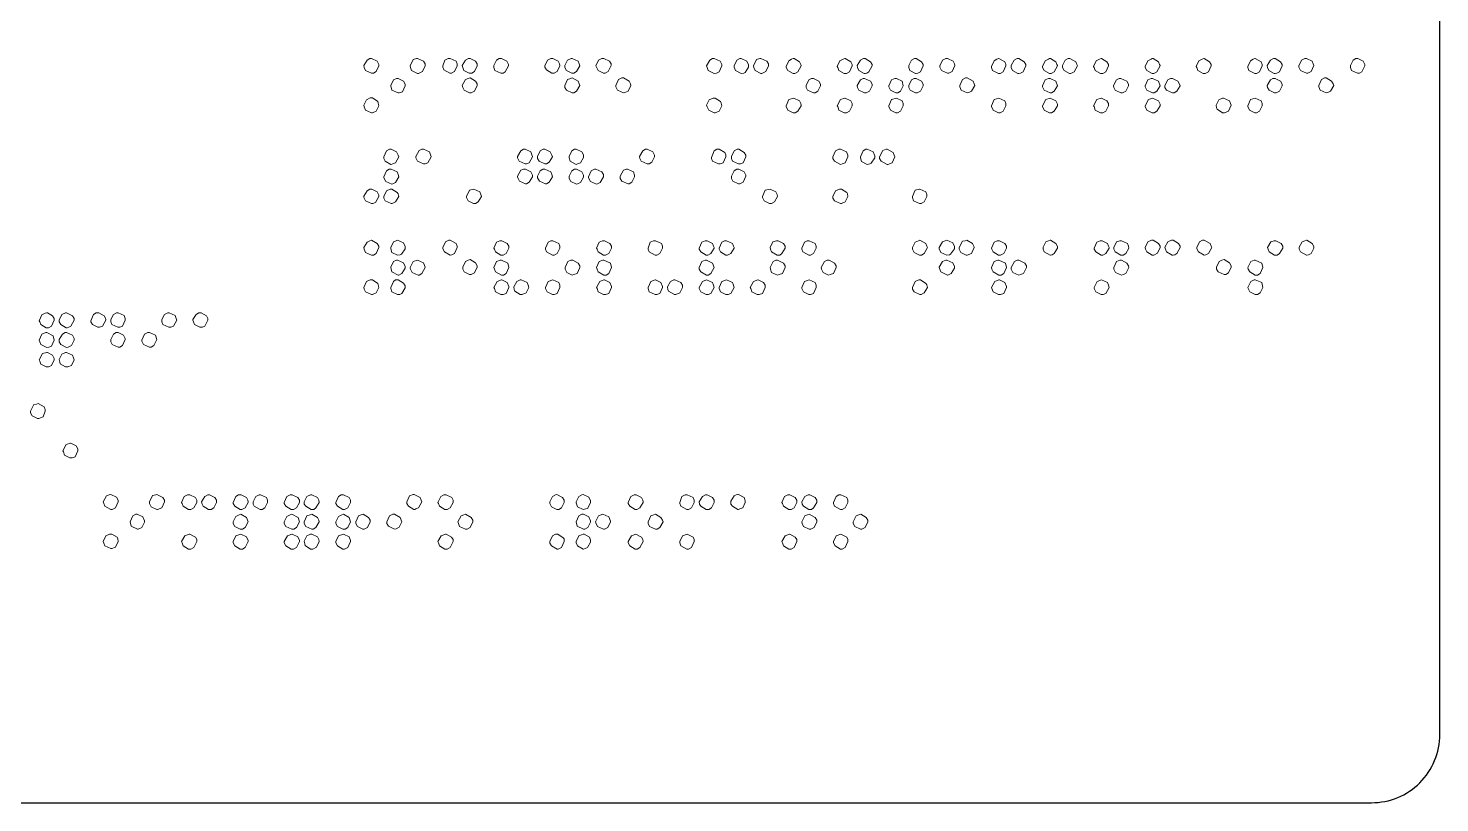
# Model space of a CAD drawing. Header units: millimetres. Extents: x 4903 to 8718, y 642 to 2401.
# Drawn here: x 5116.4 to 5323.4, y 648.4 to 762 of the extents above; entities that cross this region are included whole.
import ezdxf

# ---------------------------------------------------------------- set-up
doc = ezdxf.new("R2010")
doc.units = ezdxf.units.MM

msp = doc.modelspace()

# ---------------------------------------------------------------- linework, layer by layer
msp.add_lwpolyline([(4903.38, 935.42), (4903.38, 658.42, 0.414214), (4913.38, 648.42), (5313.38, 648.42, 0.414214), (5323.38, 658.42), (5323.38, 935.42, 0.414214), (5313.38, 945.42), (4913.38, 945.42, 0.414214)], format="xyb", close=True)
at = {"color": 139, "lineweight": 0}
for points in [[(5166.68, 757.56), (5166.44, 757.56), (5166.05, 757.32), (5165.58, 756.53), (5165.65, 756.22), (5165.81, 755.82), (5166.68, 755.43), (5166.68, 755.43), (5166.99, 755.43), (5167.39, 755.67), (5167.78, 756.46), (5167.78, 756.69), (5167.55, 757.16)], [(5173.46, 757.56), (5173.3, 757.56), (5172.83, 757.4), (5172.35, 756.46), (5172.43, 756.22), (5172.59, 755.82), (5173.46, 755.35), (5173.61, 755.35), (5174.17, 755.67), (5174.56, 756.46), (5174.56, 756.77), (5174.32, 757.16)], [(5178.26, 757.56), (5178.19, 757.56), (5177.95, 757.56), (5177.48, 757.32), (5177.16, 756.46), (5177.16, 756.3), (5177.32, 755.9), (5178.19, 755.43), (5178.42, 755.43), (5178.89, 755.67), (5179.29, 756.46), (5179.29, 756.53), (5179.29, 756.77), (5179.13, 757.16)], [(5181.18, 757.56), (5180.94, 757.56), (5180.47, 757.32), (5180, 756.53), (5180.08, 756.22), (5180.23, 755.82), (5181.02, 755.43), (5181.18, 755.43), (5181.42, 755.43), (5181.81, 755.67), (5182.2, 756.46), (5182.2, 756.77), (5181.97, 757.16)], [(5185.67, 757.56), (5185.75, 757.56), (5186.54, 757.16), (5186.78, 756.69), (5186.78, 756.46), (5186.3, 755.59), (5185.99, 755.43), (5185.75, 755.43), (5185.75, 755.43), (5185.67, 755.43), (5184.81, 755.82), (5184.65, 756.22), (5184.65, 756.46), (5184.65, 756.46), (5184.65, 756.53), (5185.04, 757.32), (5185.44, 757.56), (5185.67, 757.56), (5185.67, 757.56), (5185.67, 757.56)], [(5193.32, 757.56), (5193.16, 757.56), (5193, 757.56), (5192.53, 757.32), (5192.13, 756.46), (5192.13, 756.3), (5192.37, 755.9), (5193.16, 755.43), (5193.47, 755.43), (5193.95, 755.67), (5194.34, 756.46), (5194.34, 756.53), (5194.26, 756.77), (5194.1, 757.16)], [(5196.15, 757.56), (5196, 757.56), (5195.44, 757.32), (5195.05, 756.53), (5195.05, 756.22), (5195.29, 755.82), (5196.08, 755.43), (5196.23, 755.43), (5196.39, 755.43), (5196.78, 755.67), (5197.26, 756.46), (5197.18, 756.77), (5197.02, 757.16)], [(5200.8, 757.56), (5200.49, 757.56), (5200.02, 757.32), (5199.62, 756.46), (5199.7, 756.3), (5199.94, 755.82), (5200.72, 755.43), (5200.96, 755.43), (5201.43, 755.67), (5201.83, 756.53), (5201.83, 756.77), (5201.59, 757.16)], [(5216.96, 757.56), (5216.72, 757.56), (5216.33, 757.32), (5215.86, 756.46), (5215.94, 756.22), (5216.09, 755.82), (5216.96, 755.35), (5216.96, 755.35), (5217.28, 755.43), (5217.67, 755.59), (5218.06, 756.46), (5218.06, 756.69), (5217.83, 757.16)], [(5220.9, 757.56), (5220.74, 757.56), (5220.27, 757.32), (5219.88, 756.46), (5219.88, 756.3), (5220.11, 755.82), (5220.9, 755.35), (5221.29, 755.43), (5221.53, 755.51), (5222, 756.3), (5222, 756.61), (5221.77, 757.16)], [(5223.82, 757.56), (5223.66, 757.56), (5223.19, 757.4), (5222.71, 756.46), (5222.79, 756.22), (5222.95, 755.82), (5223.82, 755.35), (5223.97, 755.35), (5224.53, 755.67), (5224.92, 756.46), (5224.92, 756.77), (5224.68, 757.16)], [(5228.7, 757.56), (5228.55, 757.56), (5228.31, 757.48), (5227.91, 757.24), (5227.52, 756.38), (5227.52, 756.22), (5227.76, 755.82), (5228.55, 755.35), (5228.78, 755.35), (5229.25, 755.59), (5229.73, 756.46), (5229.73, 756.53), (5229.65, 756.69), (5229.49, 757.09)], [(5236.19, 757.56), (5236.11, 757.56), (5235.87, 757.48), (5235.4, 757.24), (5235.01, 756.38), (5235.09, 756.22), (5235.24, 755.82), (5236.03, 755.35), (5236.35, 755.35), (5236.82, 755.59), (5237.21, 756.46), (5237.21, 756.53), (5237.21, 756.69), (5236.98, 757.09)], [(5239.11, 757.56), (5238.87, 757.56), (5238.4, 757.32), (5237.92, 756.53), (5238, 756.22), (5238.16, 755.82), (5238.95, 755.35), (5239.11, 755.35), (5239.34, 755.43), (5239.66, 755.59), (5240.13, 756.46), (5240.13, 756.69), (5239.89, 757.09)], [(5246.59, 757.56), (5246.36, 757.56), (5245.88, 757.32), (5245.49, 756.53), (5245.49, 756.22), (5245.65, 755.82), (5246.51, 755.35), (5246.59, 755.35), (5246.83, 755.43), (5247.22, 755.59), (5247.62, 756.46), (5247.62, 756.69), (5247.38, 757.09)], [(5251.16, 757.56), (5250.93, 757.56), (5250.45, 757.32), (5250.06, 756.46), (5250.06, 756.3), (5250.3, 755.82), (5251.16, 755.43), (5251.4, 755.43), (5251.87, 755.67), (5252.27, 756.53), (5252.19, 756.77), (5252.03, 757.16)], [(5258.73, 757.56), (5258.65, 757.56), (5258.41, 757.48), (5258.02, 757.24), (5257.63, 756.38), (5257.63, 756.22), (5257.78, 755.82), (5258.65, 755.35), (5258.89, 755.35), (5259.36, 755.59), (5259.75, 756.46), (5259.75, 756.53), (5259.75, 756.69), (5259.6, 757.09)], [(5261.65, 757.56), (5261.41, 757.56), (5260.94, 757.32), (5260.54, 756.53), (5260.54, 756.22), (5260.7, 755.82), (5261.49, 755.35), (5261.65, 755.35), (5261.88, 755.43), (5262.28, 755.59), (5262.67, 756.46), (5262.67, 756.69), (5262.43, 757.09)], [(5266.3, 757.56), (5266.14, 757.56), (5265.98, 757.48), (5265.51, 757.24), (5265.11, 756.38), (5265.11, 756.22), (5265.35, 755.82), (5266.14, 755.35), (5266.37, 755.35), (5266.85, 755.59), (5267.32, 756.46), (5267.32, 756.53), (5267.24, 756.69), (5267.08, 757.09)], [(5269.13, 757.56), (5268.9, 757.56), (5268.42, 757.32), (5268.03, 756.53), (5268.03, 756.22), (5268.27, 755.82), (5269.05, 755.35), (5269.21, 755.35), (5269.37, 755.43), (5269.76, 755.59), (5270.24, 756.46), (5270.16, 756.69), (5270, 757.09)], [(5273.78, 757.56), (5273.7, 757.56), (5273.47, 757.48), (5272.99, 757.24), (5272.6, 756.38), (5272.68, 756.22), (5272.84, 755.82), (5273.62, 755.35), (5273.94, 755.35), (5274.41, 755.59), (5274.81, 756.46), (5274.81, 756.53), (5274.81, 756.69), (5274.57, 757.09)], [(5281.35, 757.56), (5281.19, 757.56), (5281.03, 757.48), (5280.56, 757.24), (5280.17, 756.38), (5280.17, 756.22), (5280.4, 755.82), (5281.19, 755.35), (5281.43, 755.35), (5281.9, 755.59), (5282.37, 756.46), (5282.37, 756.53), (5282.29, 756.69), (5282.14, 757.09)], [(5288.84, 757.56), (5288.76, 757.56), (5288.52, 757.48), (5288.05, 757.24), (5287.65, 756.38), (5287.73, 756.22), (5287.89, 755.82), (5288.68, 755.35), (5288.99, 755.35), (5289.47, 755.59), (5289.86, 756.46), (5289.86, 756.53), (5289.86, 756.69), (5289.62, 757.09)], [(5296.32, 757.56), (5296.24, 757.56), (5296.01, 757.48), (5295.61, 757.24), (5295.22, 756.38), (5295.22, 756.22), (5295.38, 755.82), (5296.24, 755.35), (5296.48, 755.35), (5296.95, 755.59), (5297.35, 756.46), (5297.35, 756.53), (5297.35, 756.69), (5297.19, 757.09)], [(5299.24, 757.56), (5299, 757.56), (5298.53, 757.32), (5298.06, 756.53), (5298.13, 756.22), (5298.29, 755.82), (5299.08, 755.35), (5299.24, 755.35), (5299.47, 755.43), (5299.87, 755.59), (5300.26, 756.46), (5300.26, 756.69), (5300.03, 757.09)], [(5303.81, 757.56), (5303.57, 757.56), (5303.1, 757.32), (5302.71, 756.46), (5302.71, 756.3), (5302.94, 755.82), (5303.81, 755.43), (5304.05, 755.43), (5304.52, 755.67), (5304.91, 756.53), (5304.83, 756.77), (5304.68, 757.16)], [(5311.3, 757.56), (5311.37, 757.56), (5312.16, 757.16), (5312.4, 756.69), (5312.4, 756.46), (5311.93, 755.59), (5311.61, 755.43), (5311.37, 755.43), (5311.37, 755.43), (5311.3, 755.43), (5310.43, 755.82), (5310.27, 756.22), (5310.27, 756.46), (5310.27, 756.46), (5310.27, 756.53), (5310.67, 757.32), (5311.06, 757.56), (5311.3, 757.56), (5311.3, 757.56), (5311.3, 757.56)], [(5170.62, 754.64), (5170.38, 754.64), (5169.91, 754.41), (5169.52, 753.62), (5169.52, 753.54), (5169.67, 752.91), (5170.62, 752.51), (5170.78, 752.51), (5171.25, 752.67), (5171.64, 753.54), (5171.64, 753.78), (5171.41, 754.25)], [(5181.18, 754.72), (5180.86, 754.64), (5180.47, 754.48), (5180, 753.62), (5180, 753.62), (5180.08, 753.3), (5180.31, 752.91), (5181.1, 752.51), (5181.34, 752.51), (5181.81, 752.75), (5182.2, 753.62), (5182.2, 753.85), (5181.97, 754.25)], [(5196.15, 754.72), (5195.92, 754.64), (5195.44, 754.48), (5195.05, 753.62), (5195.05, 753.62), (5195.05, 753.3), (5195.29, 752.91), (5196.15, 752.51), (5196.39, 752.51), (5196.78, 752.75), (5197.26, 753.62), (5197.18, 753.85), (5197.02, 754.25)], [(5203.64, 754.72), (5203.4, 754.72), (5202.93, 754.48), (5202.54, 753.62), (5202.54, 753.62), (5202.54, 753.38), (5202.77, 752.91), (5203.64, 752.51), (5203.88, 752.59), (5204.35, 752.75), (5204.74, 753.62), (5204.67, 753.85), (5204.51, 754.25)], [(5231.54, 754.64), (5231.22, 754.64), (5230.83, 754.41), (5230.44, 753.62), (5230.44, 753.54), (5230.44, 753.3), (5230.67, 752.91), (5231.54, 752.51), (5231.78, 752.51), (5232.17, 752.75), (5232.56, 753.54), (5232.56, 753.78), (5232.33, 754.25)], [(5239.03, 754.64), (5238.79, 754.64), (5238.4, 754.41), (5237.92, 753.62), (5237.92, 753.54), (5238, 753.3), (5238.16, 752.91), (5239.03, 752.51), (5239.26, 752.51), (5239.74, 752.75), (5240.13, 753.54), (5240.13, 753.78), (5239.89, 754.25)], [(5243.68, 754.64), (5243.44, 754.64), (5242.97, 754.41), (5242.57, 753.54), (5242.57, 753.38), (5242.81, 752.91), (5243.6, 752.51), (5243.91, 752.51), (5244.31, 752.75), (5244.7, 753.54), (5244.54, 754.25)], [(5246.59, 754.64), (5246.28, 754.64), (5245.88, 754.41), (5245.49, 753.62), (5245.49, 753.54), (5245.49, 753.3), (5245.73, 752.91), (5246.51, 752.51), (5246.75, 752.51), (5247.22, 752.75), (5247.62, 753.54), (5247.62, 753.78), (5247.38, 754.25)], [(5254.08, 754.72), (5253.84, 754.72), (5253.37, 754.48), (5252.98, 753.62), (5252.98, 753.62), (5252.98, 753.38), (5253.21, 752.91), (5254.08, 752.51), (5254.32, 752.59), (5254.71, 752.75), (5255.18, 753.62), (5255.1, 753.85), (5254.95, 754.25)], [(5266.22, 754.64), (5265.98, 754.64), (5265.51, 754.41), (5265.11, 753.54), (5265.11, 753.38), (5265.35, 752.91), (5266.22, 752.51), (5266.45, 752.51), (5266.85, 752.75), (5267.32, 753.54), (5267.08, 754.25)], [(5276.62, 754.64), (5276.38, 754.64), (5275.99, 754.41), (5275.52, 753.62), (5275.52, 753.54), (5275.59, 753.3), (5275.75, 752.91), (5276.62, 752.51), (5276.86, 752.51), (5277.33, 752.75), (5277.72, 753.54), (5277.72, 753.78), (5277.49, 754.25)], [(5281.27, 754.64), (5281.03, 754.64), (5280.56, 754.41), (5280.17, 753.54), (5280.17, 753.38), (5280.4, 752.91), (5281.27, 752.51), (5281.51, 752.51), (5281.9, 752.75), (5282.37, 753.54), (5282.14, 754.25)], [(5284.19, 754.64), (5283.87, 754.64), (5283.48, 754.41), (5283.08, 753.62), (5283.08, 753.54), (5283.08, 753.3), (5283.32, 752.91), (5284.19, 752.51), (5284.42, 752.51), (5284.82, 752.75), (5285.29, 753.54), (5285.21, 753.78), (5284.97, 754.25)], [(5299.24, 754.64), (5298.92, 754.64), (5298.53, 754.41), (5298.06, 753.62), (5298.06, 753.54), (5298.13, 753.3), (5298.37, 752.91), (5299.16, 752.51), (5299.4, 752.51), (5299.87, 752.75), (5300.26, 753.54), (5300.26, 753.78), (5300.03, 754.25)], [(5306.73, 754.72), (5306.49, 754.72), (5306.02, 754.48), (5305.62, 753.62), (5305.62, 753.62), (5305.62, 753.38), (5305.86, 752.91), (5306.73, 752.51), (5306.96, 752.59), (5307.36, 752.75), (5307.83, 753.62), (5307.75, 753.85), (5307.51, 754.25)], [(5166.84, 751.81), (5166.52, 751.81), (5165.97, 751.49), (5165.58, 750.7), (5165.65, 750.47), (5165.81, 749.99), (5166.68, 749.6), (5166.84, 749.6), (5167.39, 749.83), (5167.78, 750.62), (5167.7, 751.02), (5167.62, 751.25)], [(5217.12, 751.73), (5216.8, 751.73), (5216.25, 751.49), (5215.86, 750.7), (5215.94, 750.47), (5216.17, 749.99), (5216.96, 749.6), (5217.12, 749.6), (5217.67, 749.83), (5218.06, 750.62), (5217.98, 751.02), (5217.91, 751.25)], [(5228.62, 751.73), (5228.62, 751.73), (5227.91, 751.57), (5227.52, 750.62), (5227.52, 750.54), (5227.76, 749.99), (5228.55, 749.6), (5228.86, 749.6), (5229.25, 749.83), (5229.73, 750.62), (5229.73, 750.7), (5229.65, 750.94), (5229.49, 751.33)], [(5236.19, 751.73), (5236.11, 751.73), (5235.48, 751.57), (5235.01, 750.62), (5235.09, 750.54), (5235.24, 749.99), (5236.03, 749.6), (5236.35, 749.6), (5236.82, 749.83), (5237.21, 750.62), (5237.21, 750.7), (5237.21, 750.94), (5236.98, 751.33)], [(5243.68, 751.73), (5243.68, 751.73), (5242.97, 751.57), (5242.57, 750.62), (5242.57, 750.54), (5242.81, 749.99), (5243.6, 749.6), (5243.83, 749.6), (5244.31, 749.83), (5244.7, 750.62), (5244.7, 750.7), (5244.7, 750.94), (5244.54, 751.33)], [(5258.73, 751.73), (5258.73, 751.73), (5258.02, 751.57), (5257.63, 750.62), (5257.63, 750.54), (5257.86, 749.99), (5258.65, 749.6), (5258.89, 749.6), (5259.36, 749.83), (5259.75, 750.62), (5259.75, 750.7), (5259.75, 750.94), (5259.6, 751.33)], [(5266.22, 751.73), (5266.22, 751.73), (5265.59, 751.57), (5265.11, 750.62), (5265.11, 750.54), (5265.35, 749.99), (5266.14, 749.6), (5266.45, 749.6), (5266.85, 749.83), (5267.32, 750.62), (5267.32, 750.86), (5267.08, 751.33)], [(5273.78, 751.73), (5273.7, 751.73), (5273.07, 751.57), (5272.6, 750.62), (5272.68, 750.54), (5272.84, 749.99), (5273.62, 749.6), (5273.94, 749.6), (5274.41, 749.83), (5274.81, 750.62), (5274.81, 750.7), (5274.81, 750.94), (5274.57, 751.33)], [(5281.27, 751.73), (5281.27, 751.73), (5280.64, 751.57), (5280.17, 750.62), (5280.17, 750.54), (5280.4, 749.99), (5281.19, 749.6), (5281.51, 749.6), (5281.9, 749.83), (5282.37, 750.62), (5282.37, 750.86), (5282.14, 751.33)], [(5291.67, 751.73), (5291.51, 751.73), (5290.96, 751.49), (5290.57, 750.7), (5290.65, 750.31), (5290.73, 750.15), (5291.51, 749.6), (5291.83, 749.6), (5292.38, 749.83), (5292.78, 750.7), (5292.7, 750.94), (5292.54, 751.33)], [(5296.32, 751.73), (5296.32, 751.73), (5295.61, 751.57), (5295.22, 750.62), (5295.22, 750.54), (5295.46, 749.99), (5296.24, 749.6), (5296.48, 749.6), (5296.95, 749.83), (5297.35, 750.62), (5297.35, 750.7), (5297.35, 750.94), (5297.19, 751.33)], [(5169.59, 744.24), (5169.36, 744.24), (5168.89, 744), (5168.49, 743.14), (5168.49, 742.9), (5168.73, 742.51), (5169.52, 742.03), (5169.59, 742.03), (5169.83, 742.11), (5170.23, 742.27), (5170.7, 743.14), (5170.62, 743.37), (5170.38, 743.85)], [(5174.32, 744.24), (5175.19, 743.85), (5175.35, 743.45), (5175.43, 743.21), (5175.43, 743.21), (5175.43, 743.14), (5174.95, 742.27), (5174.56, 742.11), (5174.32, 742.11), (5174.32, 742.11), (5173.46, 742.51), (5173.22, 742.98), (5173.22, 743.21), (5173.69, 744.08), (5174.09, 744.24), (5174.32, 744.24)], [(5189.22, 744.24), (5188.98, 744.24), (5188.59, 744), (5188.12, 743.21), (5188.12, 742.98), (5188.35, 742.51), (5189.22, 742.11), (5189.46, 742.11), (5189.85, 742.27), (5190.32, 743.14), (5190.32, 743.21), (5190.24, 743.45), (5190.09, 743.85)], [(5192.13, 744.24), (5191.9, 744.24), (5191.43, 744), (5191.03, 743.21), (5191.03, 742.9), (5191.27, 742.51), (5192.13, 742.11), (5192.13, 742.11), (5192.37, 742.11), (5192.77, 742.35), (5193.24, 743.14), (5193.16, 743.37), (5192.92, 743.85)], [(5196.71, 744.24), (5196.47, 744.24), (5196.08, 744), (5195.68, 743.21), (5195.68, 742.98), (5195.84, 742.51), (5196.71, 742.03), (5196.94, 742.11), (5197.34, 742.27), (5197.81, 743.06), (5197.81, 743.21), (5197.81, 743.45), (5197.57, 743.85)], [(5207.11, 744.24), (5206.87, 744.24), (5206.48, 744), (5206.01, 743.21), (5206.08, 742.9), (5206.24, 742.51), (5207.11, 742.11), (5207.11, 742.11), (5207.42, 742.11), (5207.82, 742.35), (5208.21, 743.14), (5208.21, 743.37), (5207.98, 743.85)], [(5217.67, 744.24), (5217.59, 744.24), (5217.35, 744.24), (5216.96, 744), (5216.57, 743.06), (5216.57, 742.9), (5216.72, 742.51), (5217.59, 742.11), (5217.83, 742.11), (5218.3, 742.27), (5218.69, 743.14), (5218.69, 743.21), (5218.69, 743.45), (5218.54, 743.77)], [(5220.59, 744.24), (5220.35, 744.24), (5219.88, 744), (5219.48, 743.21), (5219.48, 742.9), (5219.64, 742.51), (5220.51, 742.11), (5220.59, 742.11), (5220.82, 742.11), (5221.22, 742.27), (5221.61, 743.14), (5221.61, 743.37), (5221.37, 743.77)], [(5235.48, 744.24), (5235.24, 744.24), (5234.77, 744), (5234.38, 743.14), (5234.38, 742.9), (5234.61, 742.51), (5235.48, 742.03), (5235.48, 742.03), (5235.72, 742.11), (5236.19, 742.27), (5236.58, 743.14), (5236.58, 743.37), (5236.35, 743.85)], [(5239.42, 744.24), (5239.18, 744.24), (5238.79, 744), (5238.4, 743.14), (5238.4, 742.98), (5238.55, 742.43), (5239.42, 742.03), (5239.81, 742.11), (5239.97, 742.19), (5240.52, 742.98), (5240.52, 743.29), (5240.29, 743.85)], [(5242.34, 744.24), (5242.18, 744.24), (5241.71, 744.08), (5241.23, 743.14), (5241.23, 742.9), (5241.47, 742.51), (5242.34, 742.03), (5242.42, 742.03), (5243.05, 742.27), (5243.44, 743.14), (5243.36, 743.37), (5243.2, 743.77)], [(5169.59, 741.32), (5169.28, 741.32), (5168.89, 741.09), (5168.49, 740.22), (5168.49, 740.06), (5168.81, 739.51), (5169.67, 739.12), (5169.83, 739.2), (5170.23, 739.35), (5170.7, 740.22), (5170.62, 740.54), (5170.46, 740.93)], [(5189.3, 741.32), (5189.22, 741.32), (5188.98, 741.32), (5188.59, 741.17), (5188.12, 740.3), (5188.12, 740.22), (5188.19, 739.98), (5188.43, 739.59), (5189.3, 739.2), (5189.46, 739.2), (5189.85, 739.43), (5190.32, 740.22), (5190.32, 740.46), (5190.09, 740.93)], [(5192.13, 741.32), (5191.82, 741.32), (5191.43, 741.09), (5191.03, 740.3), (5191.03, 740.06), (5191.35, 739.59), (5192.21, 739.2), (5192.37, 739.2), (5192.77, 739.43), (5193.24, 740.22), (5193.16, 740.54), (5193, 740.93)], [(5196.78, 741.32), (5196.71, 741.32), (5196.47, 741.32), (5196.08, 741.09), (5195.68, 740.3), (5195.68, 740.22), (5195.68, 739.98), (5195.92, 739.51), (5196.78, 739.12), (5196.94, 739.2), (5197.34, 739.35), (5197.81, 740.14), (5197.81, 740.46), (5197.57, 740.93)], [(5199.62, 741.32), (5199.39, 741.32), (5198.91, 741.09), (5198.52, 740.22), (5198.52, 740.06), (5198.83, 739.51), (5199.7, 739.12), (5199.86, 739.2), (5200.25, 739.35), (5200.72, 740.22), (5200.72, 740.54), (5200.49, 740.93)], [(5204.27, 741.32), (5204.19, 741.32), (5204.03, 741.32), (5203.64, 741.17), (5203.17, 740.3), (5203.17, 740.22), (5203.17, 739.98), (5203.4, 739.59), (5204.35, 739.2), (5204.51, 739.2), (5204.9, 739.43), (5205.3, 740.22), (5205.3, 740.46), (5205.14, 740.93)], [(5220.59, 741.32), (5220.27, 741.32), (5219.88, 741.09), (5219.48, 740.3), (5219.48, 740.3), (5219.48, 739.98), (5219.72, 739.59), (5220.51, 739.2), (5220.74, 739.2), (5221.22, 739.43), (5221.61, 740.3), (5221.61, 740.46), (5221.37, 740.93)], [(5166.76, 738.41), (5166.44, 738.41), (5166.05, 738.17), (5165.58, 737.38), (5165.58, 737.15), (5165.81, 736.67), (5166.68, 736.28), (5166.68, 736.28), (5166.92, 736.28), (5167.31, 736.44), (5167.78, 737.3), (5167.78, 737.54), (5167.55, 738.01)], [(5169.67, 738.41), (5169.44, 738.41), (5168.89, 738.17), (5168.49, 737.3), (5168.49, 737.07), (5168.73, 736.67), (5169.59, 736.28), (5169.75, 736.28), (5170.23, 736.52), (5170.7, 737.3), (5170.62, 737.7), (5170.46, 737.93)], [(5181.73, 738.41), (5181.73, 738.41), (5182.6, 738.01), (5182.76, 737.62), (5182.83, 737.3), (5182.83, 737.3), (5182.83, 737.3), (5182.36, 736.52), (5181.97, 736.28), (5181.65, 736.28), (5180.86, 736.67), (5180.63, 737.15), (5180.63, 737.3), (5180.63, 737.3), (5181.1, 738.25), (5181.73, 738.41), (5181.73, 738.41)], [(5225.16, 738.41), (5225.16, 738.41), (5226.02, 738.01), (5226.18, 737.62), (5226.26, 737.3), (5226.26, 737.3), (5226.26, 737.3), (5225.79, 736.52), (5225.39, 736.28), (5225.08, 736.28), (5224.29, 736.67), (5224.05, 737.15), (5224.05, 737.3), (5224.05, 737.3), (5224.45, 738.25), (5225.16, 738.41), (5225.16, 738.41)], [(5235.64, 738.41), (5235.32, 738.41), (5234.77, 738.17), (5234.38, 737.3), (5234.38, 737.07), (5234.61, 736.67), (5235.48, 736.28), (5235.64, 736.28), (5236.19, 736.52), (5236.58, 737.3), (5236.5, 737.7), (5236.43, 737.93)], [(5247.07, 738.41), (5247.14, 738.41), (5248.01, 738.01), (5248.17, 737.62), (5248.17, 737.3), (5248.17, 737.3), (5248.17, 737.3), (5247.77, 736.52), (5247.3, 736.28), (5247.07, 736.28), (5246.2, 736.67), (5246.04, 737.15), (5246.04, 737.3), (5246.04, 737.3), (5246.44, 738.25), (5247.07, 738.41), (5247.07, 738.41)], [(5166.68, 730.92), (5166.44, 730.84), (5166.05, 730.61), (5165.58, 729.82), (5165.65, 729.58), (5165.81, 729.11), (5166.68, 728.71), (5166.68, 728.71), (5166.99, 728.71), (5167.39, 728.95), (5167.78, 729.82), (5167.78, 730.05), (5167.55, 730.45)], [(5170.54, 730.92), (5170.3, 730.84), (5169.91, 730.68), (5169.52, 729.82), (5169.52, 729.66), (5169.67, 729.11), (5170.54, 728.71), (5170.93, 728.79), (5171.09, 728.87), (5171.64, 729.66), (5171.64, 729.97), (5171.41, 730.53)], [(5178.26, 730.92), (5178.03, 730.92), (5177.55, 730.68), (5177.16, 729.82), (5177.16, 729.66), (5177.4, 729.19), (5178.26, 728.71), (5178.5, 728.79), (5178.89, 728.95), (5179.29, 729.82), (5179.29, 730.05), (5179.13, 730.45)], [(5185.83, 730.84), (5185.75, 730.84), (5185.51, 730.84), (5185.04, 730.61), (5184.65, 729.74), (5184.73, 729.58), (5184.88, 729.19), (5185.67, 728.71), (5185.99, 728.71), (5186.46, 728.95), (5186.85, 729.74), (5186.85, 729.82), (5186.85, 730.05), (5186.62, 730.45)], [(5193.32, 730.84), (5193.24, 730.84), (5193, 730.84), (5192.61, 730.61), (5192.21, 729.74), (5192.21, 729.58), (5192.37, 729.19), (5193.24, 728.71), (5193.47, 728.71), (5193.95, 728.95), (5194.34, 729.74), (5194.34, 729.82), (5194.34, 730.05), (5194.18, 730.45)], [(5200.88, 730.84), (5200.8, 730.84), (5200.57, 730.84), (5200.09, 730.61), (5199.7, 729.74), (5199.78, 729.58), (5199.94, 729.19), (5200.72, 728.71), (5201.04, 728.71), (5201.51, 728.95), (5201.91, 729.74), (5201.91, 729.82), (5201.91, 730.05), (5201.67, 730.45)], [(5208.37, 730.84), (5208.29, 730.84), (5208.05, 730.84), (5207.58, 730.61), (5207.27, 729.74), (5207.27, 729.58), (5207.42, 729.19), (5208.29, 728.71), (5208.53, 728.71), (5209, 728.95), (5209.39, 729.74), (5209.39, 729.82), (5209.39, 730.05), (5209.24, 730.45)], [(5215.94, 730.84), (5215.78, 730.84), (5215.62, 730.84), (5215.15, 730.61), (5214.75, 729.74), (5214.75, 729.58), (5214.99, 729.19), (5215.78, 728.71), (5216.01, 728.71), (5216.49, 728.95), (5216.96, 729.74), (5216.96, 729.82), (5216.88, 730.05), (5216.72, 730.45)], [(5218.77, 730.84), (5218.69, 730.84), (5218.46, 730.84), (5218.06, 730.61), (5217.67, 729.74), (5217.67, 729.58), (5217.91, 729.19), (5218.69, 728.71), (5218.93, 728.71), (5219.4, 728.95), (5219.88, 729.74), (5219.88, 729.82), (5219.8, 730.05), (5219.64, 730.45)], [(5226.34, 730.84), (5226.1, 730.84), (5225.55, 730.68), (5225.16, 729.82), (5225.24, 729.58), (5225.39, 729.19), (5226.18, 728.71), (5226.34, 728.71), (5226.57, 728.71), (5226.89, 728.95), (5227.36, 729.74), (5227.36, 730.05), (5227.13, 730.45)], [(5230.91, 730.84), (5230.83, 730.84), (5230.59, 730.84), (5230.2, 730.61), (5229.81, 729.74), (5229.81, 729.58), (5229.96, 729.19), (5230.83, 728.71), (5231.07, 728.71), (5231.54, 728.95), (5231.93, 729.74), (5231.93, 729.82), (5231.93, 730.05), (5231.78, 730.45)], [(5247.14, 730.92), (5246.91, 730.84), (5246.44, 730.61), (5246.04, 729.82), (5246.04, 729.58), (5246.28, 729.11), (5247.07, 728.71), (5247.14, 728.71), (5247.38, 728.71), (5247.77, 728.95), (5248.25, 729.82), (5248.17, 730.05), (5248.01, 730.45)], [(5251.08, 730.92), (5250.85, 730.84), (5250.45, 730.68), (5249.98, 729.82), (5249.98, 729.66), (5250.22, 729.11), (5251.08, 728.71), (5251.48, 728.79), (5251.64, 728.87), (5252.19, 729.66), (5252.19, 729.97), (5251.95, 730.53)], [(5254, 730.92), (5253.76, 730.84), (5253.37, 730.76), (5252.9, 729.82), (5252.9, 729.58), (5253.13, 729.11), (5253.92, 728.71), (5254.08, 728.71), (5254.71, 728.95), (5255.1, 729.82), (5255.03, 730.05), (5254.87, 730.45)], [(5258.81, 730.84), (5258.73, 730.84), (5258.49, 730.84), (5258.02, 730.61), (5257.63, 729.74), (5257.7, 729.58), (5257.86, 729.19), (5258.65, 728.71), (5258.97, 728.71), (5259.44, 728.95), (5259.83, 729.74), (5259.83, 729.82), (5259.83, 730.05), (5259.6, 730.45)], [(5266.22, 730.92), (5266.3, 730.92), (5267.08, 730.45), (5267.32, 729.97), (5267.32, 729.74), (5266.85, 728.95), (5266.53, 728.79), (5266.3, 728.71), (5266.3, 728.71), (5266.22, 728.71), (5265.35, 729.19), (5265.19, 729.58), (5265.19, 729.74), (5265.19, 729.74), (5265.19, 729.9), (5265.59, 730.68), (5265.98, 730.84), (5266.22, 730.92), (5266.22, 730.92), (5266.22, 730.92)], [(5273.86, 730.84), (5273.7, 730.84), (5273.55, 730.84), (5273.07, 730.61), (5272.68, 729.74), (5272.68, 729.58), (5272.92, 729.19), (5273.7, 728.71), (5273.94, 728.71), (5274.41, 728.95), (5274.89, 729.74), (5274.89, 729.82), (5274.81, 730.05), (5274.65, 730.45)], [(5276.7, 730.84), (5276.46, 730.84), (5275.99, 730.68), (5275.59, 729.82), (5275.59, 729.58), (5275.75, 729.19), (5276.62, 728.71), (5276.7, 728.71), (5276.93, 728.71), (5277.33, 728.95), (5277.8, 729.74), (5277.72, 730.05), (5277.57, 730.45)], [(5281.35, 730.92), (5281.11, 730.92), (5280.56, 730.68), (5280.17, 729.82), (5280.24, 729.58), (5280.4, 729.19), (5281.19, 728.71), (5281.43, 728.71), (5281.98, 729.03), (5282.37, 729.82), (5282.37, 730.05), (5282.14, 730.45)], [(5284.26, 730.92), (5284.03, 730.92), (5283.48, 730.68), (5283.08, 729.9), (5283.16, 729.58), (5283.32, 729.19), (5284.11, 728.71), (5284.26, 728.71), (5284.5, 728.79), (5284.82, 728.95), (5285.29, 729.82), (5285.29, 730.05), (5285.05, 730.45)], [(5288.84, 730.92), (5288.6, 730.92), (5288.13, 730.68), (5287.73, 729.82), (5287.73, 729.66), (5287.97, 729.19), (5288.84, 728.71), (5289.07, 728.79), (5289.47, 728.95), (5289.94, 729.82), (5289.86, 730.05), (5289.7, 730.45)], [(5299.32, 730.84), (5299.08, 730.84), (5298.61, 730.68), (5298.13, 729.82), (5298.21, 729.58), (5298.37, 729.19), (5299.16, 728.71), (5299.32, 728.71), (5299.55, 728.71), (5299.87, 728.95), (5300.34, 729.74), (5300.34, 730.05), (5300.11, 730.45)], [(5303.81, 730.92), (5303.89, 730.92), (5304.68, 730.45), (5304.91, 729.97), (5304.91, 729.74), (5304.52, 728.95), (5304.12, 728.79), (5303.89, 728.71), (5303.89, 728.71), (5303.81, 728.71), (5302.94, 729.19), (5302.78, 729.58), (5302.78, 729.74), (5302.78, 729.74), (5302.78, 729.9), (5303.18, 730.68), (5303.57, 730.84), (5303.81, 730.92), (5303.81, 730.92), (5303.81, 730.92)], [(5170.54, 728), (5170.38, 728), (5169.91, 727.77), (5169.52, 726.98), (5169.52, 726.9), (5169.67, 726.27), (5170.62, 725.8), (5170.7, 725.8), (5171.17, 726.03), (5171.64, 726.82), (5171.64, 727.06), (5171.41, 727.61)], [(5173.46, 728), (5172.83, 727.77), (5172.35, 726.9), (5172.35, 726.74), (5172.67, 726.19), (5173.54, 725.8), (5173.69, 725.8), (5174.09, 726.03), (5174.56, 726.9), (5174.56, 726.98), (5174.32, 727.61)], [(5181.18, 728.08), (5180.86, 728), (5180.47, 727.77), (5180.08, 726.98), (5180.08, 726.98), (5180.08, 726.66), (5180.31, 726.27), (5181.1, 725.88), (5181.34, 725.88), (5181.81, 726.11), (5182.2, 726.98), (5182.2, 727.14), (5181.97, 727.61)], [(5185.75, 728), (5185.59, 728), (5185.04, 727.77), (5184.65, 726.9), (5184.73, 726.66), (5184.88, 726.27), (5185.75, 725.8), (5186.07, 725.8), (5186.46, 726.03), (5186.85, 726.9), (5186.7, 727.53)], [(5196.23, 728), (5195.92, 728), (5195.52, 727.77), (5195.13, 726.9), (5195.13, 726.9), (5195.13, 726.66), (5195.37, 726.19), (5196.15, 725.8), (5196.39, 725.88), (5196.86, 726.03), (5197.26, 726.9), (5197.26, 727.14), (5197.02, 727.53)], [(5200.8, 728), (5200.65, 728), (5200.09, 727.77), (5199.7, 726.9), (5199.78, 726.66), (5199.94, 726.27), (5200.8, 725.8), (5201.12, 725.8), (5201.51, 726.03), (5201.91, 726.9), (5201.75, 727.53)], [(5215.86, 728), (5215.62, 728), (5215.15, 727.77), (5214.75, 726.9), (5214.75, 726.66), (5214.99, 726.27), (5215.86, 725.8), (5216.09, 725.8), (5216.49, 726.03), (5216.96, 726.9), (5216.72, 727.53)], [(5226.26, 728), (5226.02, 728), (5225.63, 727.77), (5225.16, 726.9), (5225.16, 726.9), (5225.24, 726.66), (5225.39, 726.19), (5226.26, 725.8), (5226.5, 725.88), (5226.97, 726.03), (5227.36, 726.9), (5227.36, 727.14), (5227.13, 727.53)], [(5233.83, 728), (5233.51, 728), (5233.12, 727.77), (5232.64, 726.9), (5232.64, 726.9), (5232.72, 726.66), (5232.96, 726.19), (5233.75, 725.8), (5233.98, 725.88), (5234.46, 726.03), (5234.85, 726.9), (5234.85, 727.14), (5234.61, 727.53)], [(5251.08, 728), (5250.93, 728), (5250.45, 727.77), (5249.98, 726.98), (5249.98, 726.9), (5250.22, 726.27), (5251.16, 725.8), (5251.24, 725.8), (5251.72, 726.03), (5252.19, 726.82), (5252.19, 727.06), (5251.95, 727.61)], [(5258.73, 728), (5258.57, 728), (5258.02, 727.77), (5257.63, 726.9), (5257.7, 726.66), (5257.86, 726.27), (5258.73, 725.8), (5259.04, 725.8), (5259.44, 726.03), (5259.83, 726.9), (5259.68, 727.53)], [(5261.65, 728), (5261.41, 728), (5261.02, 727.77), (5260.54, 726.9), (5260.54, 726.9), (5260.54, 726.66), (5260.78, 726.19), (5261.65, 725.8), (5261.88, 725.88), (5262.35, 726.03), (5262.75, 726.9), (5262.75, 727.14), (5262.51, 727.53)], [(5276.7, 728), (5276.46, 728), (5275.99, 727.77), (5275.59, 726.9), (5275.59, 726.9), (5275.59, 726.66), (5275.83, 726.19), (5276.7, 725.8), (5276.93, 725.88), (5277.33, 726.03), (5277.8, 726.9), (5277.72, 727.14), (5277.49, 727.53)], [(5291.75, 728.08), (5291.44, 728), (5291.04, 727.77), (5290.65, 726.98), (5290.65, 726.98), (5290.65, 726.66), (5290.88, 726.27), (5291.75, 725.88), (5291.99, 725.88), (5292.38, 726.11), (5292.78, 726.98), (5292.78, 727.14), (5292.54, 727.61)], [(5296.32, 728), (5296.16, 728), (5295.69, 727.77), (5295.22, 726.9), (5295.3, 726.66), (5295.53, 726.27), (5296.32, 725.8), (5296.64, 725.8), (5297.03, 726.03), (5297.43, 726.9), (5297.27, 727.53)], [(5166.84, 725.09), (5166.52, 725.09), (5165.97, 724.85), (5165.58, 723.99), (5165.65, 723.75), (5165.81, 723.35), (5166.68, 722.96), (5166.84, 722.96), (5167.39, 723.2), (5167.78, 723.99), (5167.7, 724.38), (5167.62, 724.54)], [(5170.62, 725.09), (5170.46, 725.09), (5170.23, 725.09), (5169.91, 724.85), (5169.52, 723.99), (5169.52, 723.83), (5169.67, 723.35), (5170.54, 722.96), (5170.54, 722.96), (5170.86, 722.96), (5171.17, 723.12), (5171.64, 723.91), (5171.64, 724.22), (5171.41, 724.62)], [(5185.83, 725.09), (5185.75, 725.09), (5185.12, 724.85), (5184.65, 723.99), (5184.73, 723.83), (5184.88, 723.35), (5185.67, 722.96), (5185.99, 722.96), (5186.46, 723.12), (5186.85, 723.99), (5186.85, 724.14), (5186.62, 724.69)], [(5188.67, 725.09), (5188.51, 725.09), (5188.04, 724.85), (5187.56, 724.06), (5187.64, 723.67), (5187.72, 723.43), (5188.51, 722.96), (5188.82, 722.96), (5189.38, 723.2), (5189.77, 723.99), (5189.69, 724.3), (5189.53, 724.69)], [(5193.32, 725.09), (5193.32, 725.09), (5192.61, 724.85), (5192.21, 723.99), (5192.21, 723.83), (5192.45, 723.35), (5193.24, 722.96), (5193.47, 722.96), (5193.95, 723.12), (5194.34, 723.99), (5194.34, 723.99), (5194.34, 724.3), (5194.18, 724.69)], [(5200.88, 725.09), (5200.8, 725.09), (5200.17, 724.85), (5199.7, 723.99), (5199.78, 723.83), (5199.94, 723.35), (5200.72, 722.96), (5201.04, 722.96), (5201.51, 723.12), (5201.91, 723.99), (5201.91, 724.14), (5201.67, 724.69)], [(5208.37, 725.09), (5208.29, 725.09), (5207.66, 724.85), (5207.27, 723.99), (5207.27, 723.83), (5207.42, 723.35), (5208.29, 722.96), (5208.53, 722.96), (5209, 723.12), (5209.39, 723.99), (5209.39, 724.14), (5209.16, 724.69)], [(5211.21, 725.09), (5211.05, 725.09), (5210.58, 724.85), (5210.1, 724.06), (5210.18, 723.67), (5210.26, 723.43), (5211.13, 722.96), (5211.36, 722.96), (5211.92, 723.2), (5212.31, 723.99), (5212.31, 724.3), (5212.07, 724.69)], [(5215.86, 725.09), (5215.86, 725.09), (5215.23, 724.85), (5214.75, 723.99), (5214.75, 723.83), (5214.99, 723.35), (5215.78, 722.96), (5216.09, 722.96), (5216.49, 723.12), (5216.96, 723.99), (5216.96, 723.99), (5216.88, 724.3), (5216.72, 724.69)], [(5218.77, 725.09), (5218.77, 725.09), (5218.06, 724.85), (5217.67, 723.99), (5217.67, 723.83), (5217.91, 723.35), (5218.69, 722.96), (5219.01, 722.96), (5219.4, 723.12), (5219.88, 723.99), (5219.88, 723.99), (5219.8, 724.3), (5219.64, 724.69)], [(5223.42, 725.09), (5223.34, 725.09), (5222.71, 724.85), (5222.24, 723.99), (5222.32, 723.83), (5222.48, 723.35), (5223.26, 722.96), (5223.58, 722.96), (5224.05, 723.12), (5224.45, 723.99), (5224.45, 723.99), (5224.45, 724.3), (5224.21, 724.69)], [(5230.91, 725.09), (5230.91, 725.09), (5230.2, 724.85), (5229.81, 723.99), (5229.81, 723.83), (5230.04, 723.35), (5230.83, 722.96), (5231.07, 722.96), (5231.54, 723.12), (5231.93, 723.99), (5231.93, 723.99), (5231.93, 724.3), (5231.78, 724.69)], [(5247.22, 725.09), (5246.99, 725.09), (5246.44, 724.85), (5246.04, 723.99), (5246.04, 723.75), (5246.28, 723.35), (5247.14, 722.96), (5247.3, 722.96), (5247.77, 723.2), (5248.25, 723.99), (5248.17, 724.38), (5248.01, 724.54)], [(5258.81, 725.09), (5258.73, 725.09), (5258.1, 724.85), (5257.63, 723.99), (5257.7, 723.83), (5257.86, 723.35), (5258.65, 722.96), (5258.97, 722.96), (5259.44, 723.12), (5259.83, 723.99), (5259.83, 724.14), (5259.6, 724.69)], [(5273.78, 725.09), (5273.78, 725.09), (5273.15, 724.85), (5272.68, 723.99), (5272.68, 723.83), (5272.92, 723.35), (5273.7, 722.96), (5274.02, 722.96), (5274.41, 723.12), (5274.89, 723.99), (5274.89, 723.99), (5274.81, 724.3), (5274.65, 724.69)], [(5296.32, 725.09), (5296.16, 725.09), (5295.69, 724.85), (5295.22, 723.99), (5295.3, 723.83), (5295.53, 723.35), (5296.32, 722.96), (5296.64, 722.96), (5297.03, 723.2), (5297.43, 723.99), (5297.27, 724.69)], [(5119.16, 720.28), (5119.08, 720.28), (5118.84, 720.2), (5118.37, 719.97), (5117.97, 719.1), (5118.05, 718.94), (5118.21, 718.55), (5119, 718.07), (5119.31, 718.07), (5119.79, 718.31), (5120.18, 719.18), (5120.18, 719.18), (5120.18, 719.41), (5119.94, 719.81)], [(5121.99, 720.28), (5121.84, 720.28), (5121.28, 720.04), (5120.89, 719.18), (5120.89, 718.94), (5121.13, 718.55), (5121.91, 718.07), (5122.07, 718.07), (5122.31, 718.15), (5122.62, 718.31), (5123.1, 719.18), (5123.1, 719.41), (5122.86, 719.81)], [(5126.72, 720.28), (5126.56, 720.28), (5126.33, 720.28), (5125.93, 720.04), (5125.54, 719.1), (5125.54, 718.94), (5125.78, 718.55), (5126.56, 718.15), (5126.8, 718.15), (5127.27, 718.31), (5127.75, 719.18), (5127.75, 719.26), (5127.67, 719.49), (5127.51, 719.81)], [(5129.56, 720.28), (5129.32, 720.28), (5128.85, 720.04), (5128.46, 719.26), (5128.46, 718.94), (5128.61, 718.55), (5129.48, 718.15), (5129.56, 718.15), (5129.8, 718.15), (5130.19, 718.31), (5130.58, 719.18), (5130.58, 719.41), (5130.43, 719.89)], [(5137.05, 720.28), (5136.81, 720.28), (5136.34, 720.04), (5135.94, 719.26), (5135.94, 718.94), (5136.1, 718.55), (5136.97, 718.15), (5137.05, 718.15), (5137.28, 718.15), (5137.68, 718.31), (5138.15, 719.18), (5138.07, 719.41), (5137.91, 719.89)], [(5141.54, 720.28), (5141.7, 720.28), (5142.48, 719.81), (5142.72, 719.41), (5142.72, 719.18), (5142.25, 718.31), (5141.93, 718.15), (5141.7, 718.15), (5141.7, 718.15), (5141.54, 718.15), (5140.75, 718.55), (5140.59, 718.94), (5140.51, 719.18), (5140.51, 719.18), (5140.51, 719.26), (5140.99, 720.04), (5141.38, 720.28), (5141.54, 720.28), (5141.54, 720.28), (5141.54, 720.28)], [(5119.08, 717.37), (5118.92, 717.37), (5118.37, 717.13), (5117.97, 716.26), (5118.05, 716.03), (5118.21, 715.63), (5119.08, 715.16), (5119.39, 715.24), (5119.79, 715.39), (5120.18, 716.26), (5120.02, 716.89)], [(5121.99, 717.37), (5121.76, 717.37), (5121.36, 717.13), (5120.89, 716.34), (5120.89, 716.26), (5120.89, 716.03), (5121.13, 715.63), (5121.99, 715.16), (5122.23, 715.24), (5122.7, 715.47), (5123.1, 716.26), (5123.1, 716.5), (5122.86, 716.97)], [(5129.56, 717.37), (5129.24, 717.37), (5128.85, 717.13), (5128.46, 716.34), (5128.46, 716.34), (5128.46, 716.03), (5128.69, 715.63), (5129.56, 715.24), (5129.8, 715.24), (5130.19, 715.47), (5130.58, 716.34), (5130.58, 716.5), (5130.35, 716.97)], [(5134.13, 717.37), (5133.89, 717.37), (5133.42, 717.13), (5133.03, 716.26), (5133.03, 716.1), (5133.26, 715.63), (5134.13, 715.24), (5134.37, 715.24), (5134.76, 715.47), (5135.23, 716.34), (5135, 716.97)], [(5119.16, 714.45), (5119.08, 714.45), (5118.45, 714.29), (5117.97, 713.35), (5118.05, 713.19), (5118.21, 712.72), (5119, 712.32), (5119.31, 712.32), (5119.79, 712.56), (5120.18, 713.35), (5120.18, 713.58), (5119.94, 714.05)], [(5121.99, 714.45), (5121.84, 714.45), (5121.28, 714.21), (5120.89, 713.42), (5120.97, 713.03), (5121.05, 712.79), (5121.84, 712.32), (5122.15, 712.32), (5122.7, 712.56), (5123.1, 713.35), (5123.02, 713.66), (5122.86, 714.05)], [(5117.82, 706.96), (5117.58, 706.88), (5117.19, 706.8), (5116.71, 705.86), (5116.71, 705.62), (5116.95, 705.15), (5117.74, 704.76), (5117.9, 704.76), (5118.53, 704.99), (5118.84, 705.86), (5118.84, 706.1), (5118.68, 706.49)], [(5122.54, 701.13), (5122.62, 701.13), (5123.41, 700.74), (5123.65, 700.34), (5123.65, 700.03), (5123.65, 700.03), (5123.65, 700.03), (5123.25, 699.16), (5122.78, 699), (5122.47, 699), (5121.68, 699.4), (5121.52, 699.87), (5121.44, 700.03), (5121.44, 700.03), (5121.91, 700.97), (5122.54, 701.13), (5122.54, 701.13)], [(5128.46, 693.64), (5128.22, 693.56), (5127.83, 693.41), (5127.35, 692.54), (5127.43, 692.3), (5127.59, 691.91), (5128.46, 691.44), (5128.46, 691.44), (5128.69, 691.44), (5129.16, 691.67), (5129.56, 692.54), (5129.56, 692.78), (5129.32, 693.25)], [(5135.23, 693.64), (5135.08, 693.56), (5134.6, 693.49), (5134.13, 692.54), (5134.13, 692.3), (5134.37, 691.83), (5135.23, 691.44), (5135.31, 691.44), (5135.94, 691.67), (5136.34, 692.54), (5136.34, 692.78), (5136.1, 693.17)], [(5140.04, 693.56), (5139.96, 693.56), (5139.73, 693.56), (5139.25, 693.33), (5138.86, 692.46), (5138.94, 692.3), (5139.1, 691.91), (5139.88, 691.44), (5140.2, 691.44), (5140.67, 691.67), (5141.07, 692.46), (5141.07, 692.54), (5141.07, 692.78), (5140.91, 693.17)], [(5142.96, 693.56), (5142.72, 693.56), (5142.25, 693.33), (5141.77, 692.54), (5141.85, 692.22), (5142.01, 691.91), (5142.8, 691.44), (5142.96, 691.44), (5143.19, 691.44), (5143.59, 691.67), (5143.98, 692.46), (5143.98, 692.78), (5143.74, 693.17)], [(5147.61, 693.56), (5147.45, 693.56), (5147.21, 693.56), (5146.82, 693.33), (5146.42, 692.46), (5146.42, 692.3), (5146.66, 691.91), (5147.45, 691.44), (5147.69, 691.44), (5148.16, 691.67), (5148.63, 692.46), (5148.63, 692.54), (5148.55, 692.78), (5148.39, 693.17)], [(5150.44, 693.56), (5150.21, 693.56), (5149.73, 693.33), (5149.34, 692.54), (5149.34, 692.22), (5149.5, 691.91), (5150.36, 691.44), (5150.44, 691.44), (5150.68, 691.44), (5151.07, 691.67), (5151.47, 692.46), (5151.47, 692.78), (5151.31, 693.17)], [(5155.09, 693.56), (5154.94, 693.56), (5154.78, 693.56), (5154.31, 693.33), (5153.91, 692.46), (5153.91, 692.3), (5154.15, 691.91), (5154.94, 691.44), (5155.25, 691.44), (5155.72, 691.67), (5156.12, 692.46), (5156.12, 692.54), (5156.12, 692.78), (5155.88, 693.17)], [(5157.93, 693.56), (5157.77, 693.56), (5157.22, 693.33), (5156.83, 692.54), (5156.83, 692.22), (5157.06, 691.91), (5157.85, 691.44), (5158.01, 691.44), (5158.25, 691.44), (5158.56, 691.67), (5159.03, 692.46), (5158.96, 692.78), (5158.8, 693.17)], [(5162.58, 693.56), (5162.5, 693.56), (5162.27, 693.56), (5161.87, 693.33), (5161.48, 692.46), (5161.48, 692.3), (5161.71, 691.91), (5162.5, 691.44), (5162.74, 691.44), (5163.21, 691.67), (5163.61, 692.46), (5163.61, 692.54), (5163.61, 692.78), (5163.45, 693.17)], [(5172.98, 693.64), (5172.83, 693.64), (5172.27, 693.41), (5171.88, 692.54), (5171.88, 692.3), (5172.12, 691.91), (5172.9, 691.44), (5173.06, 691.44), (5173.22, 691.52), (5173.61, 691.67), (5174.09, 692.54), (5174.01, 692.78), (5173.85, 693.17)], [(5177.63, 693.56), (5177.55, 693.56), (5177.32, 693.56), (5176.85, 693.33), (5176.45, 692.46), (5176.53, 692.3), (5176.69, 691.91), (5177.48, 691.44), (5177.79, 691.44), (5178.26, 691.67), (5178.66, 692.46), (5178.66, 692.54), (5178.66, 692.78), (5178.5, 693.17)], [(5193.87, 693.64), (5193.71, 693.56), (5193.24, 693.33), (5192.84, 692.54), (5192.84, 692.3), (5193.08, 691.83), (5193.87, 691.44), (5193.95, 691.44), (5194.18, 691.44), (5194.58, 691.67), (5194.97, 692.46), (5194.97, 692.78), (5194.74, 693.17)], [(5197.73, 693.64), (5197.57, 693.56), (5197.1, 693.33), (5196.71, 692.54), (5196.71, 692.38), (5196.94, 691.83), (5197.73, 691.44), (5198.12, 691.52), (5198.36, 691.59), (5198.83, 692.38), (5198.83, 692.7), (5198.6, 693.25)], [(5205.53, 693.56), (5205.37, 693.56), (5205.22, 693.56), (5204.74, 693.33), (5204.35, 692.46), (5204.35, 692.3), (5204.59, 691.91), (5205.37, 691.44), (5205.61, 691.44), (5206.08, 691.67), (5206.56, 692.46), (5206.56, 692.54), (5206.48, 692.78), (5206.32, 693.17)], [(5213.02, 693.56), (5212.94, 693.56), (5212.7, 693.56), (5212.23, 693.33), (5211.92, 692.46), (5211.92, 692.3), (5212.07, 691.91), (5212.94, 691.44), (5213.18, 691.44), (5213.65, 691.67), (5214.04, 692.46), (5214.04, 692.54), (5214.04, 692.78), (5213.89, 693.17)], [(5215.94, 693.56), (5215.7, 693.56), (5215.23, 693.33), (5214.75, 692.54), (5214.83, 692.22), (5214.99, 691.91), (5215.78, 691.44), (5215.94, 691.44), (5216.17, 691.44), (5216.57, 691.67), (5216.96, 692.46), (5216.96, 692.78), (5216.72, 693.17)], [(5220.43, 693.64), (5220.51, 693.64), (5221.37, 693.17), (5221.53, 692.7), (5221.53, 692.46), (5221.14, 691.67), (5220.74, 691.52), (5220.51, 691.44), (5220.51, 691.44), (5220.43, 691.44), (5219.64, 691.91), (5219.4, 692.22), (5219.4, 692.46), (5219.4, 692.46), (5219.4, 692.62), (5219.88, 693.41), (5220.19, 693.56), (5220.43, 693.64), (5220.43, 693.64), (5220.43, 693.64)], [(5228.07, 693.56), (5227.99, 693.56), (5227.76, 693.56), (5227.28, 693.33), (5226.89, 692.46), (5226.97, 692.3), (5227.13, 691.91), (5227.91, 691.44), (5228.23, 691.44), (5228.7, 691.67), (5229.1, 692.46), (5229.1, 692.54), (5229.1, 692.78), (5228.86, 693.17)], [(5230.99, 693.56), (5230.75, 693.56), (5230.28, 693.33), (5229.81, 692.54), (5229.88, 692.22), (5230.04, 691.91), (5230.83, 691.44), (5230.99, 691.44), (5231.22, 691.44), (5231.54, 691.67), (5232.01, 692.46), (5232.01, 692.78), (5231.78, 693.17)], [(5235.56, 693.56), (5235.48, 693.56), (5235.24, 693.56), (5234.85, 693.33), (5234.46, 692.46), (5234.46, 692.3), (5234.61, 691.91), (5235.48, 691.44), (5235.72, 691.44), (5236.19, 691.67), (5236.58, 692.46), (5236.58, 692.54), (5236.58, 692.78), (5236.43, 693.17)], [(5132.32, 690.73), (5132.16, 690.73), (5131.69, 690.49), (5131.29, 689.62), (5131.29, 689.62), (5131.45, 688.99), (5132.4, 688.52), (5132.47, 688.52), (5133.03, 688.76), (5133.42, 689.54), (5133.42, 689.78), (5133.18, 690.33)], [(5147.53, 690.73), (5147.29, 690.65), (5146.82, 690.41), (5146.42, 689.62), (5146.42, 689.39), (5146.66, 688.91), (5147.45, 688.52), (5147.76, 688.52), (5148.16, 688.76), (5148.63, 689.62), (5148.39, 690.25)], [(5155.01, 690.73), (5154.78, 690.65), (5154.31, 690.41), (5153.91, 689.62), (5153.91, 689.39), (5154.15, 688.91), (5155.01, 688.52), (5155.33, 688.52), (5155.72, 688.76), (5156.12, 689.62), (5155.96, 690.25)], [(5157.93, 690.73), (5157.69, 690.65), (5157.22, 690.49), (5156.83, 689.62), (5156.83, 689.62), (5156.83, 689.39), (5157.06, 688.91), (5157.93, 688.52), (5158.17, 688.52), (5158.56, 688.76), (5159.03, 689.62), (5158.96, 689.86), (5158.8, 690.25)], [(5162.58, 690.73), (5162.34, 690.65), (5161.87, 690.41), (5161.48, 689.62), (5161.48, 689.39), (5161.71, 688.91), (5162.5, 688.52), (5162.82, 688.52), (5163.21, 688.76), (5163.61, 689.62), (5163.45, 690.25)], [(5165.5, 690.73), (5165.18, 690.65), (5164.79, 690.49), (5164.39, 689.62), (5164.39, 689.62), (5164.39, 689.39), (5164.63, 688.91), (5165.42, 688.52), (5165.65, 688.52), (5166.13, 688.76), (5166.52, 689.62), (5166.52, 689.86), (5166.28, 690.25)], [(5170.07, 690.73), (5169.83, 690.73), (5169.36, 690.49), (5168.96, 689.62), (5168.96, 689.39), (5169.2, 688.99), (5170.07, 688.52), (5170.3, 688.6), (5170.78, 688.84), (5171.17, 689.62), (5170.93, 690.25)], [(5180.47, 690.73), (5180.23, 690.65), (5179.84, 690.49), (5179.37, 689.62), (5179.37, 689.62), (5179.45, 689.39), (5179.6, 688.91), (5180.47, 688.52), (5180.71, 688.52), (5181.18, 688.76), (5181.57, 689.62), (5181.57, 689.86), (5181.34, 690.25)], [(5197.81, 690.73), (5197.57, 690.73), (5197.1, 690.49), (5196.71, 689.62), (5196.71, 689.62), (5196.86, 688.99), (5197.81, 688.52), (5197.97, 688.52), (5198.44, 688.76), (5198.83, 689.54), (5198.83, 689.78), (5198.6, 690.33)], [(5200.65, 690.73), (5200.02, 690.49), (5199.54, 689.62), (5199.62, 689.47), (5199.86, 688.91), (5200.72, 688.52), (5200.88, 688.52), (5201.36, 688.76), (5201.75, 689.62), (5201.75, 689.7), (5201.51, 690.33)], [(5208.37, 690.73), (5208.13, 690.65), (5207.66, 690.49), (5207.27, 689.62), (5207.27, 689.62), (5207.27, 689.39), (5207.5, 688.91), (5208.37, 688.52), (5208.61, 688.52), (5209, 688.76), (5209.47, 689.62), (5209.39, 689.86), (5209.16, 690.25)], [(5230.91, 690.73), (5230.67, 690.65), (5230.28, 690.49), (5229.81, 689.62), (5229.81, 689.62), (5229.88, 689.39), (5230.04, 688.91), (5230.91, 688.52), (5231.15, 688.52), (5231.62, 688.76), (5232.01, 689.62), (5232.01, 689.86), (5231.78, 690.25)], [(5238.48, 690.73), (5238.16, 690.65), (5237.77, 690.49), (5237.37, 689.62), (5237.37, 689.62), (5237.37, 689.39), (5237.61, 688.91), (5238.4, 688.52), (5238.63, 688.52), (5239.11, 688.76), (5239.5, 689.62), (5239.5, 689.86), (5239.26, 690.25)], [(5128.61, 687.81), (5128.3, 687.81), (5127.75, 687.57), (5127.35, 686.71), (5127.43, 686.47), (5127.59, 686.08), (5128.46, 685.68), (5128.61, 685.68), (5129.16, 685.92), (5129.56, 686.71), (5129.48, 687.1), (5129.4, 687.34)], [(5140.04, 687.81), (5139.96, 687.81), (5139.33, 687.57), (5138.86, 686.71), (5138.94, 686.55), (5139.1, 686.08), (5139.88, 685.6), (5140.2, 685.6), (5140.67, 685.84), (5141.07, 686.71), (5141.07, 686.71), (5141.07, 687.02), (5140.91, 687.34)], [(5147.53, 687.81), (5147.53, 687.81), (5146.82, 687.57), (5146.42, 686.71), (5146.42, 686.55), (5146.66, 686.08), (5147.45, 685.6), (5147.76, 685.6), (5148.16, 685.84), (5148.63, 686.71), (5148.63, 686.87), (5148.39, 687.42)], [(5155.09, 687.81), (5155.01, 687.81), (5154.38, 687.57), (5153.91, 686.71), (5153.91, 686.55), (5154.15, 686.08), (5154.94, 685.6), (5155.25, 685.6), (5155.72, 685.84), (5156.12, 686.71), (5156.12, 686.87), (5155.88, 687.42)], [(5157.93, 687.81), (5157.77, 687.81), (5157.22, 687.57), (5156.83, 686.79), (5156.91, 686.39), (5156.99, 686.16), (5157.77, 685.6), (5158.09, 685.6), (5158.64, 685.92), (5159.03, 686.71), (5158.96, 687.02), (5158.8, 687.42)], [(5162.58, 687.81), (5162.58, 687.81), (5161.87, 687.57), (5161.48, 686.71), (5161.48, 686.55), (5161.71, 686.08), (5162.5, 685.6), (5162.74, 685.6), (5163.21, 685.84), (5163.61, 686.71), (5163.61, 686.87), (5163.45, 687.42)], [(5177.63, 687.81), (5177.55, 687.81), (5176.92, 687.57), (5176.45, 686.71), (5176.53, 686.55), (5176.69, 686.08), (5177.48, 685.6), (5177.79, 685.6), (5178.26, 685.84), (5178.66, 686.71), (5178.66, 686.71), (5178.66, 687.02), (5178.42, 687.34)], [(5194.03, 687.81), (5193.71, 687.81), (5193.24, 687.57), (5192.84, 686.71), (5192.84, 686.47), (5193.08, 686.08), (5193.95, 685.6), (5194.1, 685.6), (5194.58, 685.84), (5194.97, 686.71), (5194.97, 687.1), (5194.81, 687.26)], [(5197.89, 687.81), (5197.73, 687.81), (5197.49, 687.73), (5197.1, 687.57), (5196.71, 686.71), (5196.71, 686.55), (5196.94, 686.08), (5197.73, 685.6), (5197.81, 685.6), (5198.05, 685.68), (5198.36, 685.84), (5198.83, 686.63), (5198.83, 686.94), (5198.68, 687.34)], [(5205.45, 687.81), (5205.45, 687.81), (5204.82, 687.57), (5204.35, 686.71), (5204.35, 686.55), (5204.59, 686.08), (5205.37, 685.6), (5205.69, 685.6), (5206.08, 685.84), (5206.56, 686.71), (5206.56, 686.71), (5206.48, 687.02), (5206.32, 687.34)], [(5213.02, 687.81), (5213.02, 687.81), (5212.31, 687.57), (5211.92, 686.71), (5211.92, 686.55), (5212.07, 686.08), (5212.94, 685.6), (5213.18, 685.6), (5213.65, 685.84), (5214.04, 686.71), (5214.04, 686.71), (5214.04, 687.02), (5213.89, 687.34)], [(5228.07, 687.81), (5227.99, 687.81), (5227.36, 687.57), (5226.89, 686.71), (5226.97, 686.55), (5227.13, 686.08), (5227.91, 685.6), (5228.23, 685.6), (5228.7, 685.84), (5229.1, 686.71), (5229.1, 686.71), (5229.1, 687.02), (5228.86, 687.34)], [(5235.56, 687.81), (5235.56, 687.81), (5234.85, 687.57), (5234.46, 686.71), (5234.46, 686.55), (5234.69, 686.08), (5235.48, 685.6), (5235.72, 685.6), (5236.19, 685.84), (5236.58, 686.71), (5236.58, 686.71), (5236.58, 687.02), (5236.43, 687.34)]]:
    msp.add_lwpolyline(points, close=True, dxfattribs=at)

doc.saveas('drawing.dxf')
